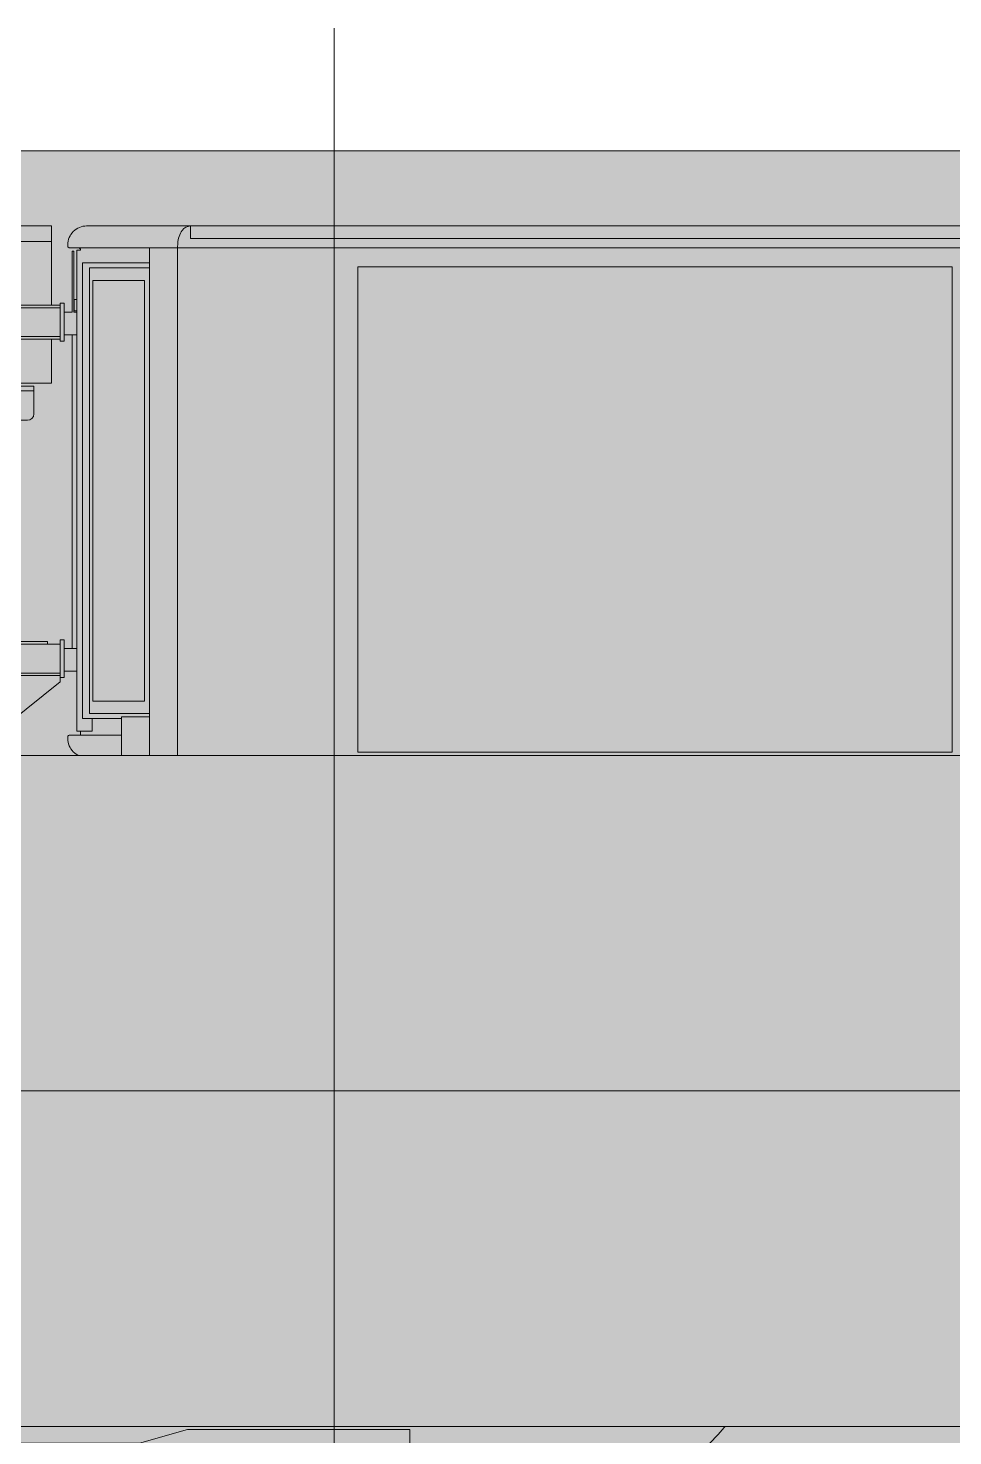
# Model space of a CAD drawing. Header units: millimetres. Extents: x -5368 to 16281, y -22441 to 15493.
# Drawn here: x -487 to 984, y -18548 to -16310 of the extents above; entities that cross this region are included whole.
import ezdxf

# ---------------------------------------------------------------- set-up
doc = ezdxf.new("R2010")
doc.units = ezdxf.units.MM
doc.set_wipeout_variables(frame=1)
doc.layers.add('Техника. Кран GROVE GMK 5220', color=250, linetype='Continuous', lineweight=20)
doc.layers.add('Техника. Кран GROVE GMK 5220 Штрих', color=7, linetype='Continuous', true_color=0xe8e8e8)

# ---------------------------------------------------------------- blocks, each defined once
blk = doc.blocks.new('GMK 5220-20221114.220117')
at = {"color": 0, "linetype": 'ByBlock', "lineweight": -2, "transparency": 16777216}
blk.add_wipeout([(-7990.274600000003, 1375.684500000003), (-7990.274600000003, 1370.0000000000018), (-9050.274299999988, 1370.0000000000018), (-9266.055399999983, 1362.4213000000036), (-9266.055399999983, 1362.4213000000036), (-9279.333880071095, 1358.494114727484), (-9290.312367144594, 1350.055297349396), (-9297.52251962198, 1338.2335158247479), (-9300, 1324.609900000003), (-9300, -1324.5767360674508), (-9300, -1324.5767360674508), (-9297.531615311513, -1338.2104565807522), (-9290.323692488211, -1350.0433390097487), (-9279.341420759916, -1358.4908810008274), (-9266.055399999983, -1362.421899999992), (-9266.055399999983, -1362.421899999994), (-9190.275064885936, -1369.9999027461236), (-9050.27409999998, -1369.9997000000012), (-7990.274299999989, -1369.9997000000012), (-7954.431099999986, -1369.9997000000012), (-7954.431099999986, -1374.315499999997), (-7700.27429999999, -1374.315499999997), (-7579.589799999986, -1495), (4010.000000000002, -1495), (4010.000000000002, 1495), (-7578.587499999992, 1495), (-7697.902999999991, 1375.684500000003)], dxfattribs=at)
at = {"layer": 'Техника. Кран GROVE GMK 5220 Штрих', "ltscale": 15, "true_color": 0xadadad, "transparency": 16777216}
h = blk.add_hatch(color=253, dxfattribs=at)
h.dxf.hatch_style = 1
edge = h.paths.add_edge_path()
edge.add_line((-7697.902999999991, 1375.684500000003), (-7990.274600000004, 1375.684500000003))
edge.add_line((-7990.274600000004, 1375.684500000003), (-7990.274600000004, 1370))
edge.add_line((-7990.274600000004, 1370), (-9050.27429999999, 1370))
edge.add_line((-9050.27429999999, 1370), (-9266.055399999983, 1362.421300000002))
edge.add_arc((-9262.137307135039, 1324.761572652587), 37.86299665345996, 95.93964551695852, 180.2295176523345)
edge.add_line((-9300, 1324.609900000003), (-9300, -1324.576736067451))
edge.add_arc((-9262.137286367146, -1324.762003647508), 37.8631669002969, 179.7196459344161, 264.0603496896938)
edge.add_line((-9266.055399999983, -1362.421899999994), (-9190.275064885936, -1369.999902746124))
edge.add_line((-9190.275064885936, -1369.999902746124), (-9050.27409999998, -1369.9997))
edge.add_line((-9050.27409999998, -1369.9997), (-7990.27429999999, -1369.9997))
edge.add_line((-7990.27429999999, -1369.9997), (-7954.431099999987, -1369.9997))
edge.add_line((-7954.431099999987, -1369.9997), (-7954.431099999987, -1374.315499999997))
edge.add_line((-7954.431099999987, -1374.315499999997), (-7700.27429999999, -1374.315499999997))
edge.add_line((-7700.27429999999, -1374.315499999997), (-7579.589799999987, -1495))
edge.add_line((-7579.589799999987, -1495), (4010, -1495))
edge.add_line((4010, -1495), (4010, 1495))
edge.add_line((4010, 1495), (-7578.587499999994, 1495))
edge.add_line((-7578.587499999994, 1495), (-7697.902999999991, 1375.684500000003))
h.paths.add_polyline_path([(-5186.091699999992, 1495), (-7578.587499999994, 1495), (-7697.902999999991, 1375.684500000003), (-5186.09169999999, 1375.684500000003)], flags=16)
h.paths.add_polyline_path([(-5186.09169999999, -1495), (-7579.589799999987, -1495), (-7700.27429999999, -1374.315499999997), (-5186.09169999999, -1374.315499999997)], flags=17)
edge = h.paths.add_edge_path(flags=17)
edge.add_line((-7954.431099999987, -1369.9997), (-7954.431099999987, -1361.999899999995))
edge.add_line((-7954.431099999987, -1361.999899999995), (-7857.141999999993, -1361.999899999995))
edge.add_line((-7857.141999999993, -1361.999899999995), (-7734.489974216209, -1349.724318219334))
edge.add_arc((-7738.274001041295, -1311.913494103718), 37.99970104244343, 275.7150106783071, 360.0004434482786)
edge.add_line((-7700.27429999999, -1311.913199999995), (-7700.273816000961, 1312.389472202889))
edge.add_arc((-7738.274099999978, 1312.389200000012), 38.0002839999915, 0.0004104199853870557, 82.98398799912731)
edge.add_line((-7733.632490037358, 1350.104939964051), (-7895.274600000004, 1370))
edge.add_line((-7895.274600000004, 1370), (-9050.27429999999, 1370))
edge.add_line((-9050.27429999999, 1370), (-9266.055399999983, 1362.421300000002))
edge.add_arc((-9262.137307135039, 1324.761572652587), 37.86299665345996, 95.93964551695852, 180.2295176523345)
edge.add_line((-9300, 1324.609900000003), (-9300, -1324.576736067451))
edge.add_arc((-9262.137286367146, -1324.762003647508), 37.8631669002969, 179.7196459344161, 264.0603496896938)
edge.add_line((-9266.055399999983, -1362.421899999994), (-9190.275064885936, -1369.999902746124))
edge.add_line((-9190.275064885936, -1369.999902746124), (-9050.27409999998, -1369.9997))
edge.add_line((-9050.27409999998, -1369.9997), (-7990.27429999999, -1369.9997))
edge.add_line((-7990.27429999999, -1369.9997), (-7954.431099999987, -1369.9997))
at = {"color": 0, "linetype": 'ByBlock', "lineweight": -2, "ltscale": 15, "transparency": 16777216}
blk.add_line((1083.206152928033, -630.0655950014698), (412.2880583681399, -630.0655950014698), dxfattribs=at)
blk.add_lwpolyline([(-7697.902999999991, 1375.684500000003), (-7990.274600000004, 1375.684500000003), (-7990.274600000004, 1370), (-9050.27429999999, 1370), (-9266.055399999983, 1362.421300000002, 0.3853159176651961), (-9300, 1324.609900000003), (-9300, -1324.576736067451, 0.3855706637299563), (-9266.055399999983, -1362.421899999994), (-9190.275064885936, -1369.999902746124), (-9050.27409999998, -1369.9997), (-7990.27429999999, -1369.9997), (-7954.431099999987, -1369.9997), (-7954.431099999987, -1374.315499999997), (-7700.27429999999, -1374.315499999997), (-7579.589799999987, -1495), (4010, -1495), (4010, 1495), (-7578.587499999994, 1495)], format="xyb", close=True, dxfattribs=at)
for points in [[(-1610.980261799821, 631.4345950014758), (-1610.980261799821, 513.8428897796184), (-676.8882198884385, 331.8181032383291)], [(-1610.980261799821, -630.0655950014698), (-1610.980261799821, -512.4738897796124), (-676.8882198884385, -330.449103238323)], [(-1610.980261799821, -630.0655950014698), (-91.56745842579403, -747.2744066083542)]]:
    blk.add_lwpolyline(points, dxfattribs=at)
for centre, radius in [((0, 0.6845000000030268), 753.5430481514177), ((0, 0), 68.17860857678123)]:
    blk.add_circle(centre, radius, dxfattribs=at)
blk = doc.blocks.new('GMK 5220-20221114.224918')
at = {"color": 0, "linetype": 'ByBlock', "lineweight": -2, "transparency": 16777216}
blk.add_wipeout([(3883.5682327115496, -741.1020792005588), (3812.9083999999852, -754), (3077.7116623203037, -754), (3077.7115967687278, -776.9009207894201), (3081.8695, -776.9009000000078), (3081.8695, -1321.222099999999), (3081.8695, -1321.222099999999), (3081.641138597537, -1322.3701502970962), (3080.9908203435625, -1323.3434203435622), (3080.017550297097, -1323.9937385975363), (3078.8695000000007, -1324.222099999999), (2567.9217999999814, -1324.222099999999), (2547.7459999999837, -1377.5140000000029), (1517.7465999999836, -1377.5140000000029), (1517.7465999999836, -1166.5), (1415.7537000000007, -1166.5), (1415.7537000000007, -1340.8908000000079), (1412.7537000000007, -1343.8908000000079), (908.7536999999861, -1343.8908000000079), (905.7536999999861, -1340.8907000000036), (905.7536999999861, -1166.5), (885.7536999999861, -1166.5), (885.7536999999861, -1375.5000000000005), (449.7536999999859, -1375.5000000000005), (449.7536999999859, -1249.5000000000005), (435.7536999999862, -1249.5000000000005), (435.7536999999862, -1252.500000000001), (429.7536999999859, -1252.500000000001), (429.7536999999859, -1238.5568000000062), (416.7536999999861, -1238.5568000000062), (416.7536999999861, -1335.4984000000036), (414.2505999999988, -1335.4984000000036), (414.2505999999988, -1238.5568000000062), (409.4775999999832, -1238.5568000000062), (409.4775999999832, -1240.498400000004), (413.4121999999911, -1240.498400000004), (413.4121999999911, -1258.498400000004), (409.4775999999832, -1258.498400000004), (409.4761999999897, -1336.9973000000032), (403.7241999999967, -1336.998400000004), (403.72469999999134, -1338.4977000000072), (405.3856988192415, -1340.4691427156795), (421.7241999999967, -1340.498400000004), (423.72269999998366, -1342.4987000000037), (423.72269999998366, -1345.4994000000002), (423.72269999998366, -1345.4994000000002), (421.4397209870722, -1356.9797016799835), (414.936932753261, -1366.7122791917723), (405.2044636271464, -1373.2152296410704), (393.72419999999624, -1375.498400000004), (393.72419999999624, -1375.498400000004), (-1712.4293800000164, -1375.5000000000005), (-1712.4293800000164, -1375.5000000000005), (-1719.2752110822485, -1372.4488501739684), (-1722.081984298834, -1365.4992500000012), (-1719.2752110822485, -1358.5496498260327), (-1712.4293800000164, -1355.4985000000015), (-1649.5397800000064, -1355.4984000000045), (-1651.2765200000144, -1345.4994000000002), (-1651.2765200000144, -1342.4987000000037), (-1650.6953800000047, -1341.0687000000034), (-1649.2438200000042, -1340.498400000004), (-1632.630930000014, -1340.4982000000014), (-1630.5529400000096, -1338.4977000000072), (-1650.251610000007, -1338.4977000000072), (-1650.251610000007, -1338.4977000000063), (-1665.8447584054456, -1132.2596287896772), (-1671.0468624999926, -925.4983500000053), (-1665.8447584054456, -718.7370712103334), (-1650.251610000007, -512.4990000000043), (-1650.251610000007, -512.4990000000039), (-1648.545547050163, -512.4990000000039), (-1648.5455430127045, -510.49840140824335), (-1649.243340000016, -510.4984000000045), (-1650.7024300000053, -509.9208000000067), (-1651.2765200000144, -508.4979000000021), (-1651.2765200000144, -505.4972000000057), (-1051.4937800000048, -505.4972000000057), (-1046.5907012040698, -483.5014918526358), (-1036.1692730000073, -475.4984000000036), (-667.1573752947447, -475.4983999995825), (-667.1573752947447, -475.4983999995825), (-730.9896702663832, -370.8389954069039), (-778.40195349653, -257.7893238021443), (-808.3215176354179, -138.90714459609626), (-820.0714297414747, -16.882178230438512), (-813.3858469525449, 105.52474899924164), (-788.4160312055456, 225.5441688970268), (-745.7269269209817, 340.46063084404796), (-686.2843790824975, 447.6741391231335), (-611.4332809036459, 544.7589780654725), (-522.8671454929379, 629.5185940948768), (-507.286265773379, 642.0131406492219), (-568.2704307243118, 719.9998807098154), (-489.78121329679607, 774.9980114790451), (-968.1368800000059, 774.9980399999986), (-1110.2254700000199, 537.999522099999), (-1487.2464621000113, 537.999522099999), (-1490.2463400000129, 540.9994000000006), (-1490.2463400000129, 1371.9993099999983), (-1487.2464621000113, 1374.9997999999978), (-138.24564000000873, 1375.0000199999995), (-135.24634000001333, 1371.9998399999968), (-135.24634000001333, 1325.0000300000029), (-120.24626682797725, 1325.0000518638917), (-120.2463400000131, 1375.2008999999962), (2468.753599999996, 1375.208399999996), (2468.7537, 1348.2084999999934), (2472.714599999992, 1348.2081999999937), (2711.251172782053, 753.9999999999991), (3812.9083999999852, 753.9999999999991), (3883.567624256742, 741.0964888468079), (3883.567624256742, 741.0964888468079), (3900.18030401983, 802.1555465760557), (3933.629023670234, 855.8712129448477), (3981.0955226074493, 897.7176122921965), (4038.5804560076203, 924.1689277920441), (4101.2403642520385, 932.9964732320714), (4163.795764224997, 923.456473550842), (4220.975978276198, 896.3527324667511), (4267.96322126848, 853.9689070650875), (4300.798528642501, 799.8760956263377), (4316.715323559301, 738.6319506060081), (4314.372518034976, 675.3966683502158), (4293.967507861433, 615.4982107781525), (4264.842293392692, 572.3430046964386), (4264.999999999999, 572.273199999996), (4264.999999999999, 516), (4263, 515.9997999999978), (4255, 524), (4255, -524), (4263, -516), (4264.999999999999, -516), (4264.999999999999, -572.5254408675032), (4264.999999999999, -572.5254408675032), (4298.966950891701, -625.9149145318943), (4316.169710939628, -686.8103552296457), (4315.158841675782, -750.0809470900945), (4296.019515060536, -810.3957531310243), (4260.3643372204915, -862.6728795271342), (4211.1974764519455, -902.5076564589372), (4152.661543542364, -926.5437586688377), (4089.688551301492, -932.7559965322216), (4027.5843621109925, -920.620950754369), (3971.5816363454705, -891.1610736692269), (3926.398948513391, -846.8585413340552), (3895.843218297934, -791.4461149114532), (3883.5682950672926, -741.1020516419817)], dxfattribs=at)
at = {"layer": 'Техника. Кран GROVE GMK 5220 Штрих', "transparency": 16777216}
h = blk.add_hatch(color=256, dxfattribs=at)
h.dxf.hatch_style = 1
edge = h.paths.add_edge_path()
edge.add_line((3883.568295067293, -741.1020516419812), (3883.56823271155, -741.1020792005584))
edge.add_line((3883.56823271155, -741.1020792005584), (3812.908399999986, -754))
edge.add_line((3812.908399999986, -754), (3077.711662320304, -754))
edge.add_line((3077.711662320304, -754), (3077.711596768728, -776.9009207894196))
edge.add_line((3077.711596768728, -776.9009207894196), (3081.869500000001, -776.9009000000078))
edge.add_line((3081.869500000001, -776.9009000000078), (3081.869500000001, -1321.222099999999))
edge.add_arc((3078.869500000012, -1321.22210000001), 2.999999999989086, -90.00000000020839, 2.0838797354372218e-10, ccw=False)
edge.add_line((3078.869500000001, -1324.222099999999), (2567.921799999982, -1324.222099999999))
edge.add_line((2567.921799999982, -1324.222099999999), (2547.745999999985, -1377.514000000003))
edge.add_line((2547.745999999985, -1377.514000000003), (1517.746599999984, -1377.514000000003))
edge.add_line((1517.746599999984, -1377.514000000003), (1517.746599999984, -1166.5))
edge.add_line((1517.746599999984, -1166.5), (1415.753700000001, -1166.5))
edge.add_line((1415.753700000001, -1166.5), (1415.753700000001, -1340.890800000008))
edge.add_line((1415.753700000001, -1340.890800000008), (1412.753700000001, -1343.890800000008))
edge.add_line((1412.753700000001, -1343.890800000008), (908.7536999999866, -1343.890800000008))
edge.add_line((908.7536999999866, -1343.890800000008), (905.7536999999866, -1340.890700000004))
edge.add_line((905.7536999999866, -1340.890700000004), (905.7536999999866, -1166.5))
edge.add_line((905.7536999999866, -1166.5), (885.7536999999866, -1166.5))
edge.add_line((885.7536999999866, -1166.5), (885.7536999999866, -1375.5))
edge.add_line((885.7536999999866, -1375.5), (449.7536999999866, -1375.5))
edge.add_line((449.7536999999866, -1375.5), (449.7536999999866, -1249.5))
edge.add_line((449.7536999999866, -1249.5), (435.7536999999866, -1249.5))
edge.add_line((435.7536999999866, -1249.5), (435.7536999999866, -1252.5))
edge.add_line((435.7536999999866, -1252.5), (429.7536999999866, -1252.5))
edge.add_line((429.7536999999866, -1252.5), (429.7536999999866, -1238.556800000006))
edge.add_line((429.7536999999866, -1238.556800000006), (416.7536999999866, -1238.556800000006))
edge.add_line((416.7536999999866, -1238.556800000006), (416.7536999999866, -1335.498400000004))
edge.add_line((416.7536999999866, -1335.498400000004), (414.2505999999994, -1335.498400000004))
edge.add_line((414.2505999999994, -1335.498400000004), (414.2505999999994, -1238.556800000006))
edge.add_line((414.2505999999994, -1238.556800000006), (409.4775999999838, -1238.556800000006))
edge.add_line((409.4775999999838, -1238.556800000006), (409.4775999999838, -1240.498400000004))
edge.add_line((409.4775999999838, -1240.498400000004), (413.4121999999916, -1240.498400000004))
edge.add_line((413.4121999999916, -1240.498400000004), (413.4121999999916, -1258.498400000004))
edge.add_line((413.4121999999916, -1258.498400000004), (409.4775999999838, -1258.498400000004))
edge.add_line((409.4775999999838, -1258.498400000004), (409.4761999999901, -1336.997300000003))
edge.add_line((409.4761999999901, -1336.997300000003), (403.7241999999969, -1336.998400000004))
edge.add_line((403.7241999999969, -1336.998400000004), (403.7246999999916, -1338.497700000007))
edge.add_line((403.7246999999916, -1338.497700000007), (405.385698819242, -1340.469142715679))
edge.add_line((405.385698819242, -1340.469142715679), (421.7241999999969, -1340.498400000004))
edge.add_line((421.7241999999969, -1340.498400000004), (423.7226999999839, -1342.498700000004))
edge.add_line((423.7226999999839, -1342.498700000004), (423.7226999999839, -1345.499400000001))
edge.add_arc((393.7256106459866, -1345.501310618328), 29.99708941484424, -90.00269439679658, 0.0036493662771022173, ccw=False)
edge.add_line((393.7241999999969, -1375.498400000004), (-1712.429380000016, -1375.5))
edge.add_arc((-1712.074955919161, -1365.499250000001), 10.0070283796727, 92.02969864153857, 267.97030135846137, ccw=False)
edge.add_line((-1712.429380000016, -1355.498500000002), (-1649.539780000006, -1355.498400000004))
edge.add_line((-1649.539780000006, -1355.498400000004), (-1651.276520000014, -1345.499400000001))
edge.add_line((-1651.276520000014, -1345.499400000001), (-1651.276520000014, -1342.498700000004))
edge.add_line((-1651.276520000014, -1342.498700000004), (-1650.695380000005, -1341.068700000003))
edge.add_line((-1650.695380000005, -1341.068700000003), (-1649.243820000003, -1340.498400000004))
edge.add_line((-1649.243820000003, -1340.498400000004), (-1632.630930000014, -1340.498200000002))
edge.add_line((-1632.630930000014, -1340.498200000002), (-1630.552940000009, -1338.497700000007))
edge.add_line((-1630.552940000009, -1338.497700000007), (-1650.251610000007, -1338.497700000007))
edge.add_arc((2440.490269041926, -925.4983500000053), 4111.537131541919, 174.2349797379771, 185.7650202620229, ccw=False)
edge.add_line((-1650.251610000007, -512.4990000000034), (-1648.545547050162, -512.4990000000034))
edge.add_line((-1648.545547050162, -512.4990000000034), (-1648.545543012704, -510.4984014082438))
edge.add_line((-1648.545543012704, -510.4984014082438), (-1649.243340000015, -510.498400000004))
edge.add_line((-1649.243340000015, -510.498400000004), (-1650.702430000005, -509.9208000000071))
edge.add_line((-1650.702430000005, -509.9208000000071), (-1651.276520000014, -508.4979000000021))
edge.add_line((-1651.276520000014, -508.4979000000021), (-1651.276520000014, -505.4972000000053))
edge.add_line((-1651.276520000014, -505.4972000000053), (-1051.493780000004, -505.4972000000053))
edge.add_line((-1051.493780000004, -505.4972000000053), (-1046.59070120407, -483.5014918526358))
edge.add_line((-1046.59070120407, -483.5014918526358), (-1036.169273000007, -475.498400000004))
edge.add_line((-1036.169273000007, -475.498400000004), (-667.1573752947443, -475.498399999582))
edge.add_arc((-5.246300000013775, 4.462208380573429e-12), 814.9999999999958, 128.0246150001225, 215.6924093296588, ccw=False)
edge.add_line((-507.2862657733785, 642.0131406492219), (-568.2704307243112, 719.9998807098164))
edge.add_line((-568.2704307243112, 719.9998807098164), (-489.7812132967956, 774.9980114790451))
edge.add_line((-489.7812132967956, 774.9980114790451), (-968.1368800000055, 774.9980399999986))
edge.add_line((-968.1368800000055, 774.9980399999986), (-1110.225470000019, 537.999522099999))
edge.add_line((-1110.225470000019, 537.999522099999), (-1487.246462100011, 537.999522099999))
edge.add_line((-1487.246462100011, 537.999522099999), (-1490.246340000012, 540.9994000000006))
edge.add_line((-1490.246340000012, 540.9994000000006), (-1490.246340000012, 1371.999309999999))
edge.add_line((-1490.246340000012, 1371.999309999999), (-1487.246462100011, 1374.999799999998))
edge.add_line((-1487.246462100011, 1374.999799999998), (-138.2456400000083, 1375.000019999999))
edge.add_line((-138.2456400000083, 1375.000019999999), (-135.2463400000124, 1371.999839999997))
edge.add_line((-135.2463400000124, 1371.999839999997), (-135.2463400000124, 1325.000030000003))
edge.add_line((-135.2463400000124, 1325.000030000003), (-120.2462668279768, 1325.000051863892))
edge.add_line((-120.2462668279768, 1325.000051863892), (-120.2463400000124, 1375.200899999996))
edge.add_line((-120.2463400000124, 1375.200899999996), (2468.753599999996, 1375.208399999996))
edge.add_line((2468.753599999996, 1375.208399999996), (2468.753700000001, 1348.208499999993))
edge.add_line((2468.753700000001, 1348.208499999993), (2472.714599999992, 1348.208199999994))
edge.add_line((2472.714599999992, 1348.208199999994), (2711.251172782053, 754))
edge.add_line((2711.251172782053, 754), (3812.908399999986, 754))
edge.add_line((3812.908399999986, 754), (3883.567624256742, 741.0964888468079))
edge.add_arc((4100.000000648834, 715.0000014659452), 218.0000004686865, -40.87340451332278, 173.124711322252, ccw=False)
edge.add_line((4264.842293392692, 572.3430046964386), (4265, 572.273199999996))
edge.add_line((4265, 572.273199999996), (4265, 516))
edge.add_line((4265, 516), (4263, 515.9997999999978))
edge.add_line((4263, 515.9997999999978), (4255, 524))
edge.add_line((4255, 524), (4255, -524))
edge.add_line((4255, -524), (4263, -516))
edge.add_line((4263, -516), (4265, -516))
edge.add_line((4265, -516), (4265, -572.5254408675028))
edge.add_arc((4100.000000000004, -715.0000000000067), 218.0000000000004, -173.12323828761362, 40.81002338708731, ccw=False)
h.paths.add_polyline_path([(-37.6445500000118, -1310.498400000004), (-37.6445500000118, -538.498400000004), (-982.6445520000125, -538.498400000004), (-982.6445520000125, -1310.498400000004)], flags=16)
edge = h.paths.add_edge_path(flags=16)
edge.add_line((-1078.648569000012, -597.5011000000013), (-1078.648569000012, -1253.497200000005))
edge.add_arc((-1194.081720604503, -1255.716905380214), 115.4544913865216, -28.11208886454739, 1.1016252790632848, ccw=False)
edge.add_arc((-1140.828154698379, -1283.399142040959), 55.44369631057606, 307.45344248364404, 331.1888159510327, ccw=False)
edge.add_arc((-1125.130947472387, -1303.819640738171), 29.68722907287405, 271.2415716794878, 307.3701655315883, ccw=False)
edge.add_line((-1124.487690000009, -1333.499900000003), (-1569.812260000006, -1333.498400000004))
edge.add_arc((-1569.210786167696, -1321.775231639576), 11.73858795502627, 222.3470230595474, 267.06293383355535, ccw=False)
edge.add_arc((-1550.291141352703, -1303.94725640378), 37.73342782232009, 202.4509398176826, 223.0024475321161, ccw=False)
edge.add_arc((-1455.413358414299, -1267.128939355844), 139.4981885380218, 184.6509136908703, 201.5451058330161, ccw=False)
edge.add_arc((1986.834488159977, -925.4803906049146), 3598.637932728699, 174.3718692124997, 185.6287038397763, ccw=False)
edge.add_arc((-1456.486005593542, -583.6203209687718), 138.4126285662505, 158.4170206731726, 175.4152503943439, ccw=False)
edge.add_arc((-1550.066370156889, -547.1820101570625), 37.99364080658633, 137.2694117920811, 157.6027849982544, ccw=False)
edge.add_arc((-1569.167034084598, -529.3172072357387), 11.84211110643449, 93.59507819696051, 138.0524800683559, ccw=False)
edge.add_line((-1569.909591140779, -517.498400000004), (-1124.487690000009, -517.498400000004))
edge.add_arc((-1125.130947472388, -547.1786592618372), 29.68722907287584, 52.62983446841258, 88.75842832051097, ccw=False)
edge.add_arc((-1140.828154698379, -567.5991579590478), 55.44369631057609, 28.81118404896739, 52.54655751635602, ccw=False)
edge.add_arc((-1194.081720604503, -595.2813946197925), 115.4544913865216, -1.1016252790632848, 28.11208886454739, ccw=False)
h.paths.add_polyline_path([(3586.995538174699, -345.2874999999985), (3586.995538174699, 345.2874999999985), (3963.004461825316, 345.2874999999985), (3963.004461825316, -345.2874999999985)], flags=16)
at = {"layer": 'Техника. Кран GROVE GMK 5220 Штрих', "ltscale": 15, "transparency": 16777216}
h = blk.add_hatch(color=256, dxfattribs=at)
h.dxf.hatch_style = 1
h.set_gradient(color1=(173, 173, 173), rotation=45, tint=1, name='HEMISPHERICAL')
h.paths.add_polyline_path([(-37.6445500000118, -1310.498400000004), (-37.6445500000118, -538.498400000004), (-982.6445520000125, -538.498400000004), (-982.6445520000125, -1310.498400000004)])
at = {"color": 0, "linetype": 'ByBlock', "lineweight": -2, "transparency": 16777216}
for points in [[(885.7536999999866, -1375.5), (449.7536999999866, -1375.5), (449.7536999999866, -1249.5), (435.7536999999866, -1249.5), (435.7536999999866, -1252.5), (429.7536999999866, -1252.5), (429.7536999999866, -1238.556800000006), (416.7536999999866, -1238.556800000006), (416.7536999999866, -1335.498400000004), (414.2505999999994, -1335.498400000004), (414.2505999999994, -1238.556800000006), (409.4775999999838, -1238.556800000006), (409.4775999999838, -1240.498400000004), (413.4121999999916, -1240.498400000004), (413.4121999999916, -1258.498400000004), (409.4775999999838, -1258.498400000004), (409.4761999999901, -1336.997300000003), (403.7241999999969, -1336.998400000004), (403.7246999999916, -1338.497700000007), (405.385698819242, -1340.469142715679), (421.7241999999969, -1340.498400000004), (423.7226999999839, -1342.498700000004), (423.7226999999839, -1345.499400000001, -0.4142459917510651), (393.7241999999969, -1375.498400000004), (-1712.429380000016, -1375.5, -0.9651880407787751)], [(-1036.169273000007, -475.498400000004), (-667.1573752947443, -475.498399999582, -0.4023410751827866), (-507.2862657733785, 642.0131406492219)], [(-120.2462668279768, 1325.000051863892), (-120.2451200000069, 538.2003999999943), (233.1325999999972, 538.2014999999956), (309.6400999999896, 560.2016999999978), (2342.162414006103, 560.2016999999978), (2342.162414006103, 572.5), (2827, 572.5, -0.4142135623731164), (2927, 472.5), (2927, -472.5, -0.4142135623731164), (2827, -572.5), (2342.162414006103, -572.5), (2342.162414006089, -533.5), (406.8107634955522, -533.5)], [(228.6325999999972, -1375.498400000004, 0.2189923496556236), (241.569399999993, -1368.486300000004, 0.1518685473961438), (248.9740999999922, -1348.000100000005), (249.2885999999999, -1340.498400000004), (249.287599999996, -512.1714000000065), (249.0374999999913, -508.1634000000049, 0.1741178834278385), (241.9764999999898, -482.9386000000086, 0.2279822089459909), (228.3215999999957, -475.498400000004), (-667.1573752947443, -475.498399999582)], [(311.9700999999914, -475.498400000004, -0.1882915087322996), (330.1543000041129, -483.0284000047104, -0.175161498334127), (338.556700000001, -508.497900000526), (338.557103232306, -594.9985923071654), (294.0031999999919, -594.9988000000012)], [(393.7256999999954, -530.5, -0.4142303962845164), (423.7226999999839, -560.4971000000078), (423.7226999999839, -563.4978000000046, -0.4143953559452693), (421.7241999999969, -565.498400000004), (338.5569657139713, -565.498400000004)], [(526.7530999999872, -1120.500200000002), (477.7536999999866, -1120.5), (477.7536999999866, -1076.5, -0.4142135623724557), (487.7536999999866, -1066.5), (526.7530999999872, -1066.5003)]]:
    blk.add_lwpolyline(points, format="xyb", dxfattribs=at)
for points in [[(228.3215999999957, -475.498400000004), (423.944599999988, -475.5001000000047), (423.9460999999865, -530.4987000000037), (337.9873999999836, -530.5)], [(-1051.493780000004, -505.4972000000053), (249.0374999999913, -505.4972000000053)], [(249.0374999999913, -505.4972000000053), (338.5270132756268, -505.4972000000053)], [(294.0031999992061, -1340.498253304446), (294.0031999992061, -505.4972000000053)], [(526.7536999999866, -533.5), (526.7536999999866, -585.5), (516.7536999999866, -585.5), (435.7536999999866, -650.5), (435.7536999999866, -657.5), (429.7536999999866, -657.5), (429.7536999999866, -717.5), (435.7536999999866, -717.5), (435.7536999999866, -710.5), (455.7536999999866, -710.5), (455.7536999999866, -714.5), (526.7536999999866, -714.5), (526.7536999999866, -1195.5), (435.7536999999866, -1195.5), (435.7536999999866, -1192.5), (429.7536999999866, -1192.5), (429.7536999999866, -1238.556800000006)], [(449.7536999999866, -1249.5), (620.7536999999866, -1249.5), (620.7536999999866, -1245.5), (626.7536999999866, -1245.5), (626.7536999999866, -533.5)], [(409.4775999999838, -1258.498400000004), (409.4775999999838, -571.998400000004), (385.040399999998, -572), (385.041699999987, -591.998400000004)], [(403.7241999999969, -571.9233999999997), (403.7241999999969, -565.498400000004)], [(294.0035493338946, -1316.997618428366), (400.3998999999894, -1316.999200000006), (400.3998999999894, -591.9980000000069), (338.5570892451069, -591.9980814758965)], [(294.0041999999958, -599.998400000004), (389.2944999999891, -599.998400000004), (389.2944999999891, -1308.998400000004), (294.004299999986, -1308.998400000004)], [(429.7536999999866, -667.5568000000058), (409.4775999999838, -667.5568000000058)], [(435.7536999999866, -657.5), (435.7536999999866, -710.5)], [(435.7536999999866, -660.5), (620.7536999999866, -660.5), (620.7536999999866, -664.5), (435.7536999999866, -664.5)], [(429.7536999999866, -703.5568000000058), (409.4775999999838, -703.5568000000058)], [(416.7536999999866, -703.5568000000058), (416.7536999999866, -1202.556800000006)], [(455.7536999999866, -710.5), (620.7536999999866, -710.5), (620.7536999999866, -714.5), (526.7536999999866, -714.5)], [(477.7536999999866, -1113.5), (526.7530999999872, -1113.499900000003)], [(449.7536999999866, -1195.5), (449.7536999999866, -1125.5), (526.7536999999866, -1125.5)], [(409.4775999999838, -1202.556800000006), (429.7536999999866, -1202.556800000006)], [(435.7536999999866, -1195.5), (435.7536999999866, -1249.5)], [(526.7536999999866, -1195.5), (620.7536999999866, -1195.5), (620.7536999999866, -1199.5), (435.7536999999866, -1199.5)], [(435.7536999999866, -1245.5), (620.7536999999866, -1245.5)], [(405.385698819242, -1340.469142715679), (-1054.631626824805, -1340.498201431306)], [(-1649.539780000006, -1355.498400000004), (228.6308999999892, -1355.498500000002), (228.6325999999972, -1375.498400000004)], [(449.7536999999866, -1350.5), (885.7536999999866, -1350.5)]]:
    blk.add_lwpolyline(points, dxfattribs=at)
for points in [[(-37.6445500000118, -1310.498400000004), (-37.6445500000118, -538.498400000004), (-982.6445520000125, -538.498400000004), (-982.6445520000125, -1310.498400000004)], [(301.5648999999976, -1288.998566430411), (384.1211267650215, -1288.99823356959), (384.1185235960875, -619.9982335766108), (301.5622968310636, -619.9985664374326)]]:
    blk.add_lwpolyline(points, close=True, dxfattribs=at)
blk.add_circle((0, 0), 48.33701312742778, dxfattribs=at)
blk = doc.blocks.new('*U67')
at = {"color": 0, "linetype": 'ByBlock', "lineweight": -2, "ltscale": 15, "transparency": 16777216}
blk.add_blockref('GMK 5220-20221114.220117', (0, 0), dxfattribs=at)
blk.add_blockref('GMK 5220-20221114.224918', (0, 0), dxfattribs=at)
blk.add_wipeout([(-15703.323, -313.49999999999636), (3.637978807091713e-12, -313.49999999999636), (3.637978807091713e-12, 313.5), (-15703.323, 313.5)], dxfattribs=at)
at = {"layer": 'Техника. Кран GROVE GMK 5220 Штрих', "ltscale": 15, "true_color": 0xadadad, "transparency": 16777216}
h = blk.add_hatch(color=253, dxfattribs=at)
h.dxf.hatch_style = 1
h.paths.add_polyline_path([(-15703.323, 313.4999999999818), (-15703.323, -313.5000000000182), (0, -313.5), (0, 313.5000000000001)])
at = {"color": 0, "linetype": 'ByBlock', "lineweight": -2, "ltscale": 15, "transparency": 16777216}
blk.add_lwpolyline([(-15703.323, 313.4999999999818), (-15703.323, -313.5000000000182), (0, -313.5), (0, 313.5000000000001)], close=True, dxfattribs=at)
blk.add_wipeout([(-13354.16666666666, -336.5), (9.094947017729282e-12, -336.5), (9.094947017729282e-12, 336.5), (-13354.16666666666, 336.5)], dxfattribs=at)
at = {"layer": 'Техника. Кран GROVE GMK 5220 Штрих', "ltscale": 15, "true_color": 0xadadad, "transparency": 16777216}
h = blk.add_hatch(color=253, dxfattribs=at)
h.dxf.hatch_style = 1
h.paths.add_polyline_path([(-13354.16666666667, 336.4999999999998), (-13354.16666666667, -336.5000000000002), (0, -336.5), (0, 336.5)])
at = {"color": 0, "linetype": 'ByBlock', "lineweight": -2, "ltscale": 15, "transparency": 16777216}
blk.add_lwpolyline([(-13354.16666666667, 336.4999999999998), (-13354.16666666667, -336.5000000000002), (0, -336.5), (0, 336.5)], close=True, dxfattribs=at)
blk.add_wipeout([(-11083.33333333333, -360.5000000000018), (-9.094947017729282e-13, -360.5000000000018), (-9.094947017729282e-13, 360.5), (-11083.33333333333, 360.5)], dxfattribs=at)
at = {"layer": 'Техника. Кран GROVE GMK 5220 Штрих', "ltscale": 15, "true_color": 0xadadad, "transparency": 16777216}
h = blk.add_hatch(color=253, dxfattribs=at)
h.dxf.hatch_style = 1
h.paths.add_polyline_path([(-11083.33333333333, 360.4999999999998), (-11083.33333333333, -360.5000000000002), (0, -360.5), (0, 360.5)])
at = {"color": 0, "linetype": 'ByBlock', "lineweight": -2, "ltscale": 15, "transparency": 16777216}
blk.add_lwpolyline([(-11083.33333333333, 360.4999999999998), (-11083.33333333333, -360.5000000000002), (0, -360.5), (0, 360.5)], close=True, dxfattribs=at)
blk.add_wipeout([(-8812.5, -386), (0, -386), (0, 386), (-8812.5, 386.0000000000018)], dxfattribs=at)
at = {"layer": 'Техника. Кран GROVE GMK 5220 Штрих', "ltscale": 15, "true_color": 0xadadad, "transparency": 16777216}
h = blk.add_hatch(color=253, dxfattribs=at)
h.dxf.hatch_style = 1
h.paths.add_polyline_path([(-8812.5, 386.0000000000009), (-8812.5, -385.9999999999991), (0, -386), (0, 386)])
at = {"color": 0, "linetype": 'ByBlock', "lineweight": -2, "ltscale": 15, "transparency": 16777216}
blk.add_lwpolyline([(-8812.5, 386.0000000000009), (-8812.5, -385.9999999999991), (0, -386), (0, 386)], close=True, dxfattribs=at)
blk.add_wipeout([(-6541.666666666666, -413), (0, -413), (0, 413), (-6541.666666666666, 413)], dxfattribs=at)
at = {"layer": 'Техника. Кран GROVE GMK 5220 Штрих', "ltscale": 15, "true_color": 0xadadad, "transparency": 16777216}
h = blk.add_hatch(color=253, dxfattribs=at)
h.dxf.hatch_style = 1
h.paths.add_polyline_path([(-6541.666666666666, 413.0000000000002), (-6541.666666666666, -412.9999999999998), (0, -413), (0, 413)])
at = {"color": 0, "linetype": 'ByBlock', "lineweight": -2, "ltscale": 15, "transparency": 16777216}
blk.add_lwpolyline([(-6541.666666666666, 413.0000000000002), (-6541.666666666666, -412.9999999999998), (0, -413), (0, 413)], close=True, dxfattribs=at)
blk.add_wipeout([(-4270.833333333333, -449.5), (450.2920061098748, -449.5), (450.2920061098748, 449.5), (-4270.833333333333, 449.5)], dxfattribs=at)
at = {"layer": 'Техника. Кран GROVE GMK 5220 Штрих', "ltscale": 15, "true_color": 0xadadad, "transparency": 16777216}
h = blk.add_hatch(color=253, dxfattribs=at)
h.dxf.hatch_style = 1
h.paths.add_polyline_path([(-4270.833333333333, 449.5000000000007), (-4270.833333333333, -449.4999999999993), (450.292006109875, -449.4999999999995), (450.292006109875, 449.5000000000005)])
at = {"color": 0, "linetype": 'ByBlock', "lineweight": -2, "ltscale": 15, "transparency": 16777216}
blk.add_lwpolyline([(-4270.833333333333, 449.5000000000007), (-4270.833333333333, -449.4999999999993), (450.292006109875, -449.4999999999995), (450.292006109875, 449.5000000000005)], close=True, dxfattribs=at)
blk.add_wipeout([(2051.942792960988, -533.5), (-2000, -533.5000000000009), (-2000, 533.5), (2051.9427929609874, 533.5)], dxfattribs=at)
at = {"layer": 'Техника. Кран GROVE GMK 5220 Штрих', "ltscale": 15, "transparency": 16777216}
h = blk.add_hatch(color=256, dxfattribs=at)
h.dxf.hatch_style = 1
h.paths.add_polyline_path([(2051.942792960989, 533.5), (2051.942792960989, -533.5), (-2000, -533.5000000000002), (-2000, 533.4999999999998)])
at = {"color": 0, "linetype": 'ByBlock', "lineweight": 5, "ltscale": 15, "transparency": 16777216}
for p, q in [((0, 0), (0, 1690)), ((0, -1690), (0, 0))]:
    blk.add_line(p, q, dxfattribs=at)
at = {"color": 0, "linetype": 'ByBlock', "lineweight": -2, "ltscale": 15, "transparency": 16777216}
blk.add_lwpolyline([(2051.942792960989, 533.5), (2051.942792960989, -533.5), (-2000, -533.5000000000002), (-2000, 533.4999999999998)], close=True, dxfattribs=at)
at = {"color": 0, "linetype": 'ByBlock', "lineweight": 5, "ltscale": 15, "transparency": 16777216}
for points in [[(0, 0), (-15998.96733250428, 0)], [(0, 0), (1000, 0)], [(0, 0), (4957.43178378079, 0)]]:
    blk.add_lwpolyline(points, dxfattribs=at)

msp = doc.modelspace()

# ---------------------------------------------------------------- block references
at = {"layer": 'Техника. Кран GROVE GMK 5220', "transparency": 16777216, "rotation": 180}
msp.add_blockref('*U67', (0, -18000), dxfattribs=at)

doc.saveas('drawing.dxf')
